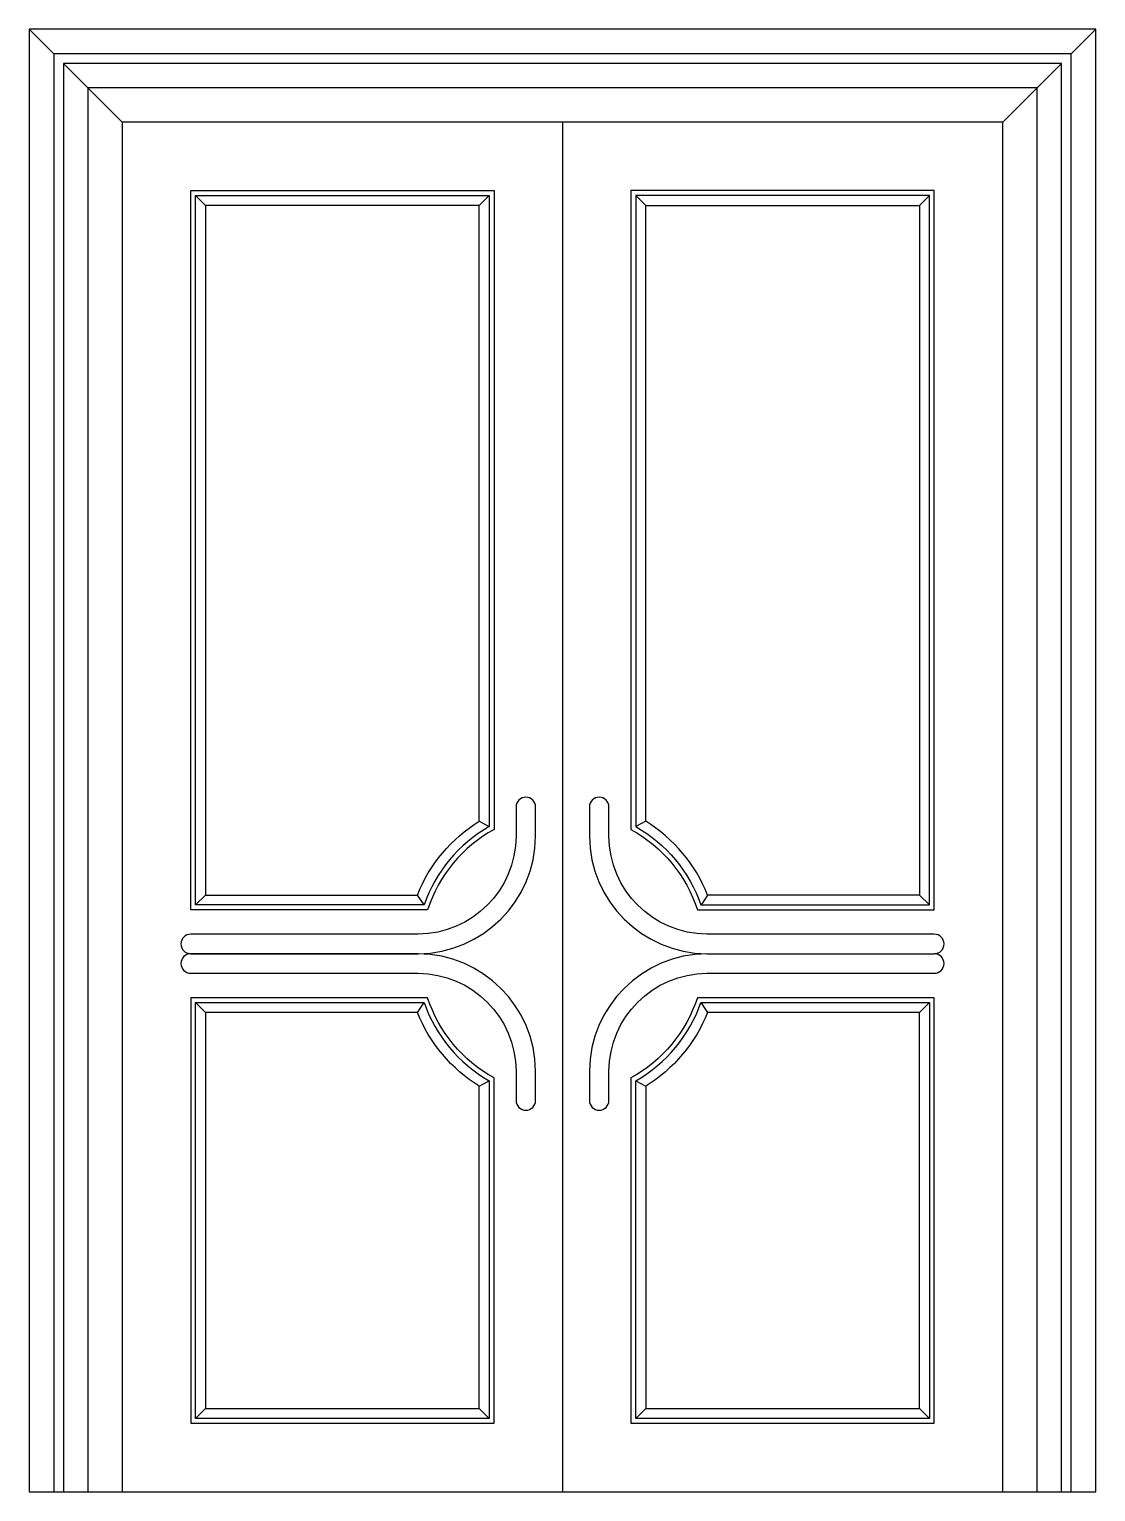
# Model space of a CAD drawing. Header units: metres. Extents: x -2346 to -772, y 10 to 2170.
import ezdxf

# ---------------------------------------------------------------- set-up
doc = ezdxf.new("R2010")
doc.units = ezdxf.units.M
for name, color, linetype in [('2', 2, 'Continuous'), ('3', 3, 'Continuous'), ('4', 4, 'Continuous'), ('7', 7, 'Continuous'), ('BH', 3, 'Continuous')]:
    doc.layers.add(name, color=color, linetype=linetype)

msp = doc.modelspace()

# ---------------------------------------------------------------- hatches: boundary and pattern name
at = {"layer": 'BH'}
h = msp.add_hatch(dxfattribs=at)
h.set_pattern_fill('AR-RROOF', scale=500)
h.paths.add_polyline_path([(-1681.95, 1909.86), (-2086.39, 1909.86), (-2086.39, 891.53), (-1773.42, 891.53, -0.16), (-1681.95, 1000.67)])
h.paths.add_polyline_path([(-1031.95, 1909.86), (-1436.39, 1909.86), (-1436.39, 1000.67, -0.16), (-1344.92, 891.53), (-1031.95, 891.53)])
h.paths.add_polyline_path([(-1344.92, 718.2, -0.16), (-1436.39, 609.06), (-1436.39, 133.2), (-1031.95, 133.2), (-1031.95, 718.2)])
h.paths.add_polyline_path([(-1681.95, 609.06, -0.16), (-1773.42, 718.2), (-2086.39, 718.2), (-2086.39, 133.2), (-1681.95, 133.2)])

# ---------------------------------------------------------------- linework, layer by layer
at = {"layer": '2'}
msp.add_line((-2346.39, 10.42), (-771.95, 10.42), dxfattribs=at)
at = {"layer": '3'}
for p, q in [((-2310.28, 2133.75), (-2346.39, 2169.86)), ((-808.06, 2133.75), (-771.95, 2169.86)), ((-2209.17, 2032.64), (-2295.84, 2119.31)), ((-909.17, 2032.64), (-822.5, 2119.31))]:
    msp.add_line(p, q, dxfattribs=at)
for points in [[(-808.06, 10.42), (-808.06, 2133.75), (-2310.28, 2133.75), (-2310.28, 10.42)], [(-822.5, 10.42), (-822.5, 2119.31), (-2295.84, 2119.31), (-2295.84, 10.42)]]:
    msp.add_lwpolyline(points, dxfattribs=at)
for points in [[(-1667.5, 1924.31), (-1667.5, 992.5, 0.18), (-1763.45, 877.09), (-2100.84, 877.09), (-2100.84, 1924.31)], [(-1450.84, 1924.31), (-1450.84, 992.5, -0.18), (-1354.89, 877.09), (-1017.5, 877.09), (-1017.5, 1924.31)], [(-2100.84, 118.75), (-2100.84, 732.64), (-1763.45, 732.64, 0.18), (-1667.5, 617.23), (-1667.5, 118.75)], [(-1450.84, 118.75), (-1450.84, 617.23, 0.18), (-1354.89, 732.64), (-1017.5, 732.64), (-1017.5, 118.75)]]:
    msp.add_lwpolyline(points, format="xyb", close=True, dxfattribs=at)
at = {"layer": '4'}
msp.add_line((-1346.11, 804.86), (-1010.28, 804.86), dxfattribs=at)
msp.add_line((-1346.11, 804.86), (-1010.28, 804.86), dxfattribs=at)
for points in [[(-771.95, 10.42), (-771.95, 2169.86), (-2346.39, 2169.86), (-2346.39, 10.42)], [(-909.17, 10.42), (-909.17, 2032.64), (-2209.17, 2032.64), (-2209.17, 10.42)]]:
    msp.add_lwpolyline(points, dxfattribs=at)
for points in [[(-1772.23, 775.98, -0.41), (-1627.78, 631.53), (-1627.78, 588.2, 1), (-1598.89, 588.2), (-1598.89, 631.53, 0.41), (-1772.23, 804.86), (-2108.06, 804.86), (-1772.23, 804.86, 0.41), (-1598.89, 978.2), (-1598.89, 1021.53, 1), (-1627.78, 1021.53), (-1627.78, 978.2, -0.41), (-1772.23, 833.75), (-2108.06, 833.75, 1), (-2108.06, 804.86, 1), (-2108.06, 775.98)], [(-1519.45, 588.2, 1), (-1490.56, 588.2), (-1490.56, 631.53, -0.41), (-1346.11, 775.98), (-1010.28, 775.98, 1), (-1010.28, 804.86, 1), (-1010.28, 833.75), (-1346.11, 833.75, -0.41), (-1490.56, 978.2), (-1490.56, 1021.53, 1), (-1519.45, 1021.53), (-1519.45, 978.2, 0.41), (-1346.11, 804.86, 0.41), (-1519.45, 631.53)]]:
    msp.add_lwpolyline(points, format="xyb", close=True, dxfattribs=at)
at = {"layer": '7'}
for p, q in [((-1559.17, 2032.64), (-1559.17, 10.42)), ((-2086.39, 1909.86), (-2100.84, 1924.31)), ((-1681.95, 1909.86), (-1667.5, 1924.31)), ((-1436.39, 1909.86), (-1450.84, 1924.31)), ((-1031.95, 1909.86), (-1017.5, 1924.31)), ((-1681.95, 1000.67), (-1667.5, 992.5)), ((-1436.39, 1000.67), (-1450.84, 992.5)), ((-2086.39, 891.53), (-2100.84, 877.09)), ((-1763.45, 877.09), (-1773.42, 891.53)), ((-1344.95, 891.49), (-1353.88, 877.52)), ((-1031.95, 891.53), (-1017.5, 877.09)), ((-2100.84, 732.64), (-2086.39, 718.2)), ((-1773.42, 718.2), (-1763.45, 732.64)), ((-1354.89, 732.64), (-1344.92, 718.2)), ((-1017.5, 732.64), (-1031.95, 718.2)), ((-1017.5, 732.64), (-1017.5, 732.64)), ((-1681.95, 609.06), (-1667.5, 617.23)), ((-1450.84, 617.23), (-1436.39, 609.06)), ((-2100.84, 118.75), (-2086.39, 133.2)), ((-1681.95, 133.2), (-1667.5, 118.75)), ((-1436.39, 133.2), (-1450.84, 118.75)), ((-1031.95, 133.2), (-1017.5, 118.75))]:
    msp.add_line(p, q, dxfattribs=at)
msp.add_lwpolyline([(-858.61, 10.42), (-858.61, 2083.2), (-2259.73, 2083.2), (-2259.73, 10.42)], dxfattribs=at)
for points in [[(-1660.28, 1931.53), (-1660.28, 988.29, 0.19), (-1758.27, 869.86), (-2108.06, 869.86), (-2108.06, 1931.53)], [(-1458.06, 1931.53), (-1458.06, 988.29, -0.19), (-1360.07, 869.86), (-1010.28, 869.86), (-1010.28, 1931.53)], [(-2086.39, 1909.86), (-2086.39, 891.53), (-1773.42, 891.53, -0.16), (-1681.95, 1000.67), (-1681.95, 1909.86)], [(-1031.95, 1909.86), (-1031.95, 891.53), (-1344.92, 891.53, 0.16), (-1436.39, 1000.67), (-1436.39, 1909.86)], [(-1660.28, 111.53), (-1660.28, 621.44, -0.19), (-1758.27, 739.86), (-2108.06, 739.86), (-2108.06, 111.53)], [(-1010.28, 111.53), (-1010.28, 739.86), (-1360.07, 739.86, -0.19), (-1458.06, 621.44), (-1458.06, 111.53)], [(-1681.95, 133.2), (-1681.95, 609.06, -0.16), (-1773.42, 718.2), (-2086.39, 718.2), (-2086.39, 133.2)], [(-1031.95, 133.2), (-1031.95, 718.2), (-1344.92, 718.2, -0.16), (-1436.39, 609.06), (-1436.39, 133.2)]]:
    msp.add_lwpolyline(points, format="xyb", close=True, dxfattribs=at)

doc.saveas('drawing.dxf')
